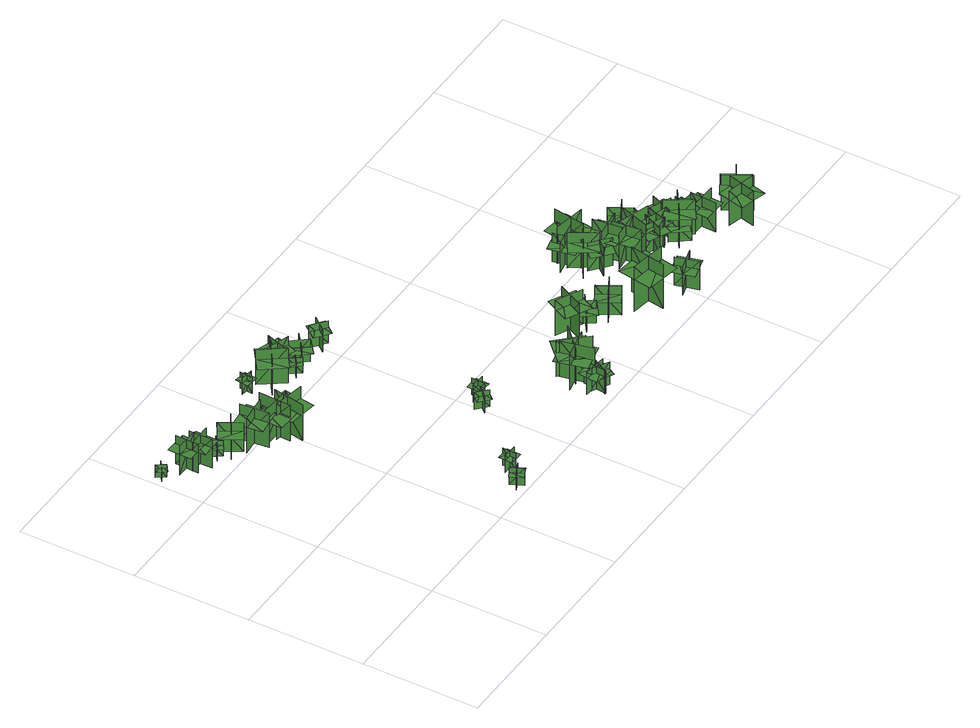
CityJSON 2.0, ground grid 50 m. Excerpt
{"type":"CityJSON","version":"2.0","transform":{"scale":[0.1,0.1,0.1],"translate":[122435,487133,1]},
"CityObjects":{
"tree1":{"type":"SolitaryVegetationObject","geometry":[{"type":"MultiSurface","lod":"1","boundaries":[[[0,1,2]],[[0,2,3]],[[4,5,6]],[[4,6,7]],[[8,9,10]],[[8,10,11]],[[8,11,12]],[[8,12,13]]]}]},
"tree2":{"type":"SolitaryVegetationObject","geometry":[{"type":"MultiSurface","lod":"1","boundaries":[[[14,15,16]],[[14,16,17]],[[18,19,20]],[[18,20,21]],[[22,23,24]],[[22,24,25]],[[22,25,26]],[[22,26,27]]]}]},
"tree3":{"type":"SolitaryVegetationObject","geometry":[{"type":"MultiSurface","lod":"1","boundaries":[[[28,29,30]],[[28,30,31]],[[32,33,34]],[[32,34,35]],[[36,37,38]],[[36,38,39]],[[36,39,40]],[[36,40,41]]]}]},
"tree4":{"type":"SolitaryVegetationObject","geometry":[{"type":"MultiSurface","lod":"1","boundaries":[[[42,43,44]],[[42,44,45]],[[46,47,48]],[[46,48,49]],[[50,51,52]],[[50,52,53]],[[50,53,54]],[[50,54,55]]]}]},
"tree5":{"type":"SolitaryVegetationObject","geometry":[{"type":"MultiSurface","lod":"1","boundaries":[[[56,57,58]],[[56,58,59]],[[60,61,62]],[[60,62,63]],[[64,65,66]],[[64,66,67]],[[64,67,68]],[[64,68,69]]]}]},
"tree6":{"type":"SolitaryVegetationObject","geometry":[{"type":"MultiSurface","lod":"1","boundaries":[[[70,71,72]],[[70,72,73]],[[74,75,76]],[[74,76,77]],[[78,79,80]],[[78,80,81]],[[78,81,82]],[[78,82,83]]]}]},
"tree7":{"type":"SolitaryVegetationObject","geometry":[{"type":"MultiSurface","lod":"1","boundaries":[[[84,85,86]],[[84,86,87]],[[88,89,90]],[[88,90,91]],[[92,93,94]],[[92,94,95]],[[92,95,96]],[[92,96,97]]]}]},
"tree8":{"type":"SolitaryVegetationObject","geometry":[{"type":"MultiSurface","lod":"1","boundaries":[[[98,99,100]],[[98,100,101]],[[102,103,104]],[[102,104,105]],[[106,107,108]],[[106,108,109]],[[106,109,110]],[[106,110,111]]]}]},
"tree9":{"type":"SolitaryVegetationObject","geometry":[{"type":"MultiSurface","lod":"1","boundaries":[[[112,113,114]],[[112,114,115]],[[116,117,118]],[[116,118,119]],[[120,121,122]],[[120,122,123]],[[120,123,124]],[[120,124,125]]]}]},
"tree10":{"type":"SolitaryVegetationObject","geometry":[{"type":"MultiSurface","lod":"1","boundaries":[[[126,127,128]],[[126,128,129]],[[130,131,132]],[[130,132,133]],[[134,135,136]],[[134,136,137]],[[134,137,138]],[[134,138,139]]]}]},
"tree11":{"type":"SolitaryVegetationObject","geometry":[{"type":"MultiSurface","lod":"1","boundaries":[[[140,141,142]],[[140,142,143]],[[144,145,146]],[[144,146,147]],[[148,149,150]],[[148,150,151]],[[148,151,152]],[[148,152,153]]]}]},
"tree12":{"type":"SolitaryVegetationObject","geometry":[{"type":"MultiSurface","lod":"1","boundaries":[[[154,155,156]],[[154,156,157]],[[158,159,160]],[[158,160,161]],[[162,163,164]],[[162,164,165]],[[162,165,166]],[[162,166,167]]]}]},
"tree13":{"type":"SolitaryVegetationObject","geometry":[{"type":"MultiSurface","lod":"1","boundaries":[[[168,169,170]],[[168,170,171]],[[172,173,174]],[[172,174,175]],[[176,177,178]],[[176,178,179]],[[176,179,180]],[[176,180,181]]]}]},
"tree14":{"type":"SolitaryVegetationObject","geometry":[{"type":"MultiSurface","lod":"1","boundaries":[[[182,183,184]],[[182,184,185]],[[186,187,188]],[[186,188,189]],[[190,191,192]],[[190,192,193]],[[190,193,194]],[[190,194,195]]]}]},
"tree15":{"type":"SolitaryVegetationObject","geometry":[{"type":"MultiSurface","lod":"1","boundaries":[[[196,197,198]],[[196,198,199]],[[200,201,202]],[[200,202,203]],[[204,205,206]],[[204,206,207]],[[204,207,208]],[[204,208,209]]]}]},
"tree16":{"type":"SolitaryVegetationObject","geometry":[{"type":"MultiSurface","lod":"1","boundaries":[[[210,211,212]],[[210,212,213]],[[214,215,216]],[[214,216,217]],[[218,219,220]],[[218,220,221]],[[218,221,222]],[[218,222,223]]]}]},
"tree17":{"type":"SolitaryVegetationObject","geometry":[{"type":"MultiSurface","lod":"1","boundaries":[[[224,225,226]],[[224,226,227]],[[228,229,230]],[[228,230,231]],[[232,233,234]],[[232,234,235]],[[232,235,236]],[[232,236,237]]]}]},
"tree18":{"type":"SolitaryVegetationObject","geometry":[{"type":"MultiSurface","lod":"1","boundaries":[[[238,239,240]],[[238,240,241]],[[242,243,244]],[[242,244,245]],[[246,247,248]],[[246,248,249]],[[246,249,250]],[[246,250,251]]]}]},
"tree19":{"type":"SolitaryVegetationObject","geometry":[{"type":"MultiSurface","lod":"1","boundaries":[[[252,253,254]],[[252,254,255]],[[256,257,258]],[[256,258,259]],[[260,261,262]],[[260,262,263]],[[260,263,264]],[[260,264,265]]]}]},
"tree20":{"type":"SolitaryVegetationObject","geometry":[{"type":"MultiSurface","lod":"1","boundaries":[[[266,267,268]],[[266,268,269]],[[270,271,272]],[[270,272,273]],[[274,275,276]],[[274,276,277]],[[274,277,278]],[[274,278,279]]]}]},
"tree21":{"type":"SolitaryVegetationObject","geometry":[{"type":"MultiSurface","lod":"1","boundaries":[[[280,281,282]],[[280,282,283]],[[284,285,286]],[[284,286,287]],[[288,289,290]],[[288,290,291]],[[288,289,292]],[[288,292,293]]]}]},
"tree22":{"type":"SolitaryVegetationObject","geometry":[{"type":"MultiSurface","lod":"1","boundaries":[[[294,295,296]],[[294,296,297]],[[298,299,300]],[[298,300,301]],[[302,303,304]],[[302,304,305]],[[302,305,306]],[[302,306,307]]]}]},
"tree23":{"type":"SolitaryVegetationObject","geometry":[{"type":"MultiSurface","lod":"1","boundaries":[[[308,309,310]],[[308,310,311]],[[312,313,314]],[[312,314,315]],[[316,317,318]],[[316,318,319]],[[316,319,320]],[[316,320,321]]]}]},
"tree24":{"type":"SolitaryVegetationObject","geometry":[{"type":"MultiSurface","lod":"1","boundaries":[[[322,323,324]],[[322,324,325]],[[326,327,328]],[[326,328,329]],[[330,331,332]],[[330,332,333]],[[330,333,334]],[[330,334,335]]]}]},
"tree25":{"type":"SolitaryVegetationObject","geometry":[{"type":"MultiSurface","lod":"1","boundaries":[[[336,337,338]],[[336,338,339]],[[340,341,342]],[[340,342,343]],[[344,345,346]],[[344,346,347]],[[344,347,348]],[[344,348,349]]]}]},
"tree26":{"type":"SolitaryVegetationObject","geometry":[{"type":"MultiSurface","lod":"1","boundaries":[[[350,351,352]],[[350,352,353]],[[354,355,356]],[[354,356,357]],[[358,359,360]],[[358,360,361]],[[358,361,362]],[[358,362,363]]]}]},
"tree27":{"type":"SolitaryVegetationObject","geometry":[{"type":"MultiSurface","lod":"1","boundaries":[[[364,365,366]],[[364,366,367]],[[368,369,370]],[[368,370,371]],[[372,373,374]],[[372,374,375]],[[372,375,376]],[[372,376,377]]]}]},
"tree28":{"type":"SolitaryVegetationObject","geometry":[{"type":"MultiSurface","lod":"1","boundaries":[[[378,379,380]],[[378,380,381]],[[382,383,384]],[[382,384,385]],[[386,387,388]],[[386,388,389]],[[386,389,390]],[[386,390,391]]]}]},
"tree29":{"type":"SolitaryVegetationObject","geometry":[{"type":"MultiSurface","lod":"1","boundaries":[[[392,393,394]],[[392,394,395]],[[396,397,398]],[[396,398,399]],[[400,401,402]],[[400,402,403]],[[400,403,404]],[[400,404,405]]]}]},
"tree30":{"type":"SolitaryVegetationObject","geometry":[{"type":"MultiSurface","lod":"1","boundaries":[[[406,407,408]],[[406,408,409]],[[410,411,412]],[[410,412,413]],[[414,415,416]],[[414,416,417]],[[414,417,418]],[[414,418,419]]]}]},
"tree31":{"type":"SolitaryVegetationObject","geometry":[{"type":"MultiSurface","lod":"1","boundaries":[[[420,421,422]],[[420,422,423]],[[424,425,426]],[[424,426,427]],[[428,429,430]],[[428,430,431]],[[428,431,432]],[[428,432,433]]]}]},
"tree32":{"type":"SolitaryVegetationObject","geometry":[{"type":"MultiSurface","lod":"1","boundaries":[[[434,435,436]],[[434,436,437]],[[438,439,440]],[[438,440,441]],[[442,443,444]],[[442,444,445]],[[442,445,446]],[[442,446,447]]]}]},
"tree33":{"type":"SolitaryVegetationObject","geometry":[{"type":"MultiSurface","lod":"1","boundaries":[[[448,449,450]],[[448,450,451]],[[452,453,454]],[[452,454,455]],[[456,457,458]],[[456,458,459]],[[456,459,460]],[[456,460,461]]]}]},
"tree34":{"type":"SolitaryVegetationObject","geometry":[{"type":"MultiSurface","lod":"1","boundaries":[[[462,463,464]],[[462,464,465]],[[466,467,468]],[[466,468,469]],[[470,471,472]],[[470,472,473]],[[470,473,474]],[[470,474,475]]]}]},
"tree35":{"type":"SolitaryVegetationObject","geometry":[{"type":"MultiSurface","lod":"1","boundaries":[[[476,477,478]],[[476,478,479]],[[480,481,482]],[[480,482,483]],[[484,485,486]],[[484,486,487]],[[484,487,488]],[[484,488,489]]]}]},
"tree36":{"type":"SolitaryVegetationObject","geometry":[{"type":"MultiSurface","lod":"1","boundaries":[[[490,491,492]],[[490,492,493]],[[494,495,496]],[[494,496,497]],[[498,499,500]],[[498,500,501]],[[498,501,502]],[[498,502,503]]]}]},
"tree37":{"type":"SolitaryVegetationObject","geometry":[{"type":"MultiSurface","lod":"1","boundaries":[[[504,505,506]],[[504,506,507]],[[508,509,510]],[[508,510,511]],[[512,513,514]],[[512,514,515]],[[512,515,516]],[[512,516,517]]]}]},
"tree38":{"type":"SolitaryVegetationObject","geometry":[{"type":"MultiSurface","lod":"1","boundaries":[[[518,519,520]],[[518,520,521]],[[522,523,524]],[[522,524,525]],[[526,527,528]],[[526,528,529]],[[526,529,530]],[[526,530,531]]]}]},
"tree39":{"type":"SolitaryVegetationObject","geometry":[{"type":"MultiSurface","lod":"1","boundaries":[[[532,533,534]],[[532,534,535]],[[536,537,538]],[[536,538,539]],[[540,541,542]],[[540,542,543]],[[540,543,544]],[[540,544,545]]]}]},
"tree40":{"type":"SolitaryVegetationObject","geometry":[{"type":"MultiSurface","lod":"1","boundaries":[[[546,547,548]],[[546,548,549]],[[550,551,552]],[[550,552,553]],[[554,555,556]],[[554,556,557]],[[554,557,558]],[[554,558,559]]]}]},
"tree41":{"type":"SolitaryVegetationObject","geometry":[{"type":"MultiSurface","lod":"1","boundaries":[[[560,561,562]],[[560,562,563]],[[564,565,566]],[[564,566,567]],[[568,569,570]],[[568,570,571]],[[568,571,572]],[[568,572,573]]]}]},
"tree42":{"type":"SolitaryVegetationObject","geometry":[{"type":"MultiSurface","lod":"1","boundaries":[[[574,575,576]],[[574,576,577]],[[578,579,580]],[[578,580,581]],[[582,583,584]],[[582,584,585]],[[582,585,586]],[[582,586,587]]]}]},
"tree43":{"type":"SolitaryVegetationObject","geometry":[{"type":"MultiSurface","lod":"1","boundaries":[[[588,589,590]],[[588,590,591]],[[592,593,594]],[[592,594,595]],[[596,597,598]],[[596,598,599]],[[596,599,600]],[[596,600,601]]]}]},
"tree44":{"type":"SolitaryVegetationObject","geometry":[{"type":"MultiSurface","lod":"1","boundaries":[[[602,603,604]],[[602,604,605]],[[606,607,608]],[[606,608,609]],[[610,611,612]],[[610,612,613]],[[610,613,614]],[[610,614,615]]]}]},
"tree45":{"type":"SolitaryVegetationObject","geometry":[{"type":"MultiSurface","lod":"1","boundaries":[[[616,617,618]],[[616,618,619]],[[620,621,622]],[[620,622,623]],[[624,625,626]],[[624,626,627]],[[624,627,628]],[[624,628,629]]]}]},
"tree46":{"type":"SolitaryVegetationObject","geometry":[{"type":"MultiSurface","lod":"1","boundaries":[[[630,631,632]],[[630,632,633]],[[634,635,636]],[[634,636,637]],[[638,639,640]],[[638,640,641]],[[638,641,642]],[[638,642,643]]]}]},
"tree47":{"type":"SolitaryVegetationObject","geometry":[{"type":"MultiSurface","lod":"1","boundaries":[[[644,645,646]],[[644,646,647]],[[648,649,650]],[[648,650,651]],[[652,653,654]],[[652,654,655]],[[652,655,656]],[[652,656,657]]]}]}
},
"vertices":[
[46,1186,14],[21,1222,14],[21,1222,75],[46,1186,75],[51,1215,14],[15,1189,14],[15,1189,75],[51,1215,75],[51,1215,58],[39,1233,58],[3,1207,58],[15,1189,58],[28,1171,58],[64,1197,58],
[126,1195,18],[123,1095,18],[123,1095,156],[126,1195,156],[78,1149,18],[177,1146,18],[177,1146,156],[78,1149,156],[78,1149,117],[76,1100,117],[176,1097,117],[177,1146,117],[179,1196,117],[79,1199,117],
[222,1119,16],[123,1119,16],[123,1119,155],[222,1119,155],[176,1166,16],[176,1066,16],[176,1066,155],[176,1166,155],[176,1166,116],[126,1166,116],[126,1067,116],[176,1066,116],[225,1066,116],[226,1166,116],
[219,1071,18],[263,1104,18],[263,1104,95],[219,1071,95],[255,1066,18],[222,1110,18],[222,1110,95],[255,1066,95],[255,1066,74],[277,1083,74],[244,1127,74],[222,1110,74],[200,1093,74],[233,1049,74],
[256,1032,16],[341,1084,16],[341,1084,154],[256,1032,154],[321,1016,16],[269,1101,16],[269,1101,154],[321,1016,154],[321,1016,115],[363,1042,115],[311,1127,115],[269,1101,115],[226,1075,115],[278,990,115],
[441,1015,14],[320,1002,14],[320,1002,183],[441,1015,183],[378,1067,14],[391,946,14],[391,946,183],[378,1067,183],[378,1067,136],[318,1060,136],[331,939,136],[391,946,136],[452,952,136],[439,1073,136],
[719,59,4],[666,34,4],[666,34,86],[719,59,86],[682,73,4],[707,20,4],[707,20,86],[682,73,86],[682,73,63],[656,60,63],[681,7,63],[707,20,63],[734,32,63],[709,86,63],
[473,1039,12],[467,900,12],[467,900,184],[473,1039,184],[392,964,12],[530,958,12],[530,958,184],[392,964,184],[463,1031,129],[399,1032,129],[395,894,129],[459,892,129],[523,891,129],[527,1029,129],
[495,862,12],[518,998,12],[518,998,184],[495,862,184],[585,925,12],[448,949,12],[448,949,184],[585,925,184],[506,869,129],[569,859,129],[590,996,129],[527,1005,129],[464,1015,129],[443,878,129],
[767,95,1],[769,154,1],[769,154,83],[767,95,83],[796,121,1],[737,124,1],[737,124,83],[796,121,83],[796,121,60],[797,151,60],[738,153,60],[737,124,60],[736,94,60],[795,92,60],
[603,1192,17],[658,1186,17],[658,1186,93],[603,1192,93],[627,1163,17],[632,1218,17],[632,1218,93],[627,1163,93],[627,1163,72],[654,1160,72],[660,1215,72],[632,1218,72],[605,1221,72],[599,1166,72],
[764,1169,11],[665,1098,11],[665,1098,180],[764,1169,180],[684,1183,11],[755,1084,11],[755,1084,180],[684,1183,180],[684,1183,133],[635,1147,133],[706,1048,133],[755,1084,133],[805,1119,133],[734,1218,133],
[1037,373,0],[993,413,0],[993,413,82],[1037,373,82],[1035,413,0],[995,369,0],[995,369,82],[1035,413,82],[1035,413,59],[1013,432,59],[973,389,59],[995,369,59],[1017,349,59],[1057,393,59],
[792,1071,14],[836,1104,14],[836,1104,91],[792,1071,91],[829,1065,14],[795,1109,14],[795,1109,91],[829,1065,91],[829,1065,70],[851,1082,70],[817,1126,70],[795,1109,70],[773,1093,70],[807,1049,70],
[749,1169,13],[843,1137,13],[843,1137,152],[749,1169,152],[778,1109,13],[810,1203,13],[810,1203,152],[778,1109,152],[778,1109,113],[825,1093,113],[857,1188,113],[810,1203,113],[763,1219,113],[731,1125,113],
[1081,433,7],[1022,436,7],[1022,436,89],[1081,433,89],[1055,462,7],[1052,403,7],[1052,403,89],[1055,462,89],[1055,462,66],[1025,463,66],[1023,404,66],[1052,403,66],[1082,402,66],[1084,461,66],
[848,1144,13],[902,1075,13],[902,1075,123],[848,1144,123],[839,1075,13],[908,1129,13],[908,1129,123],[839,1075,123],[846,1136,88],[814,1111,88],[870,1042,88],[901,1067,88],[933,1093,88],[878,1162,88],
[838,1172,16],[893,1174,16],[893,1174,93],[838,1172,93],[865,1147,16],[863,1202,16],[863,1202,93],[865,1147,93],[865,1147,71],[892,1148,71],[891,1203,71],[863,1202,71],[836,1201,71],[837,1146,71],
[1029,1074,13],[969,1122,13],[969,1122,121],[1029,1074,121],[1024,1125,13],[975,1065,13],[975,1065,121],[1024,1125,121],[1024,1125,91],[993,1149,91],[945,1089,91],[975,1065,91],[1005,1041,91],[1054,1101,91],
[1321,37,7],[1332,137,7],[1332,137,115],[1321,37,115],[1376,83,7],[1277,94,7],[1277,94,115],[1376,83,115],[1372,83,85],[1377,127,85],[1286,137,85],[1281,93,85],[1276,50,85],[1367,40,85],
[1303,93,5],[1375,53,5],[1375,53,115],[1303,93,115],[1319,39,5],[1359,111,5],[1359,111,115],[1319,39,115],[1302,90,78],[1374,51,78],[1394,87,78],[1322,127,78],[1358,22,78],[1286,61,78],
[1350,103,2],[1320,238,2],[1320,238,175],[1350,103,175],[1409,196,2],[1274,165,2],[1274,165,175],[1409,196,175],[1358,113,119],[1420,128,119],[1387,263,119],[1325,248,119],[1263,233,119],[1296,98,119],
[1408,147,5],[1312,247,5],[1312,247,177],[1408,147,177],[1411,257,5],[1311,161,5],[1311,161,177],[1411,257,177],[1409,160,121],[1455,205,121],[1357,303,121],[1312,258,121],[1267,213,121],[1364,115,121],
[1617,315,13],[1508,370,13],[1508,370,182],[1617,315,182],[1592,392,13],[1537,284,13],[1537,284,182],[1592,392,182],[1592,392,135],[1538,420,135],[1483,311,135],[1537,284,135],[1591,256,135],[1646,365,135],
[1595,347,15],[1647,276,15],[1647,276,125],[1595,347,125],[1584,278,15],[1655,330,15],[1655,330,125],[1584,278,125],[1593,339,89],[1560,314,89],[1614,244,89],[1646,269,89],[1678,293,89],[1625,363,89],
[1674,238,14],[1760,287,14],[1760,287,152],[1674,238,152],[1737,219,14],[1688,306,14],[1688,306,152],[1737,219,152],[1737,219,114],[1781,244,114],[1732,331,114],[1688,306,114],[1645,282,114],[1694,195,114],
[1850,105,13],[1874,258,13],[1874,258,229],[1850,105,229],[1934,165,13],[1781,189,13],[1781,189,229],[1934,165,229],[1934,165,168],[1946,241,168],[1793,265,168],[1781,189,168],[1769,112,168],[1922,88,168],
[1983,138,18],[2010,42,18],[2010,42,156],[1983,138,156],[1950,81,18],[2046,107,18],[2046,107,156],[1950,81,156],[1950,81,118],[1963,33,118],[2059,59,118],[2046,107,118],[2033,155,118],[1937,129,118],
[1948,518,13],[1846,452,13],[1846,452,182],[1948,518,182],[1869,536,13],[1935,433,13],[1935,433,182],[1869,536,182],[1869,536,135],[1818,503,135],[1883,401,135],[1935,433,135],[1986,466,135],[1920,569,135],
[1890,459,15],[1966,395,15],[1966,395,153],[1890,459,153],[1895,393,15],[1959,469,15],[1959,469,153],[1895,393,153],[1895,393,114],[1933,361,114],[1997,437,114],[1959,469,114],[1921,501,114],[1857,425,114],
[1896,492,11],[1873,603,11],[1873,603,152],[1896,492,152],[1946,567,11],[1835,545,11],[1835,545,152],[1946,567,152],[1902,500,107],[1953,512,107],[1929,622,107],[1878,611,107],[1827,600,107],[1851,489,107],
[1965,648,10],[1944,511,10],[1944,511,183],[1965,648,183],[1876,583,10],[2013,561,10],[2013,561,183],[1876,583,183],[1954,641,127],[1891,650,127],[1872,513,127],[1935,504,127],[1998,495,127],[2018,632,127],
[1937,426,15],[2058,443,15],[2058,443,184],[1937,426,184],[2002,377,15],[1985,497,15],[1985,497,184],[2002,377,184],[2002,377,136],[2062,385,136],[2045,506,136],[1985,497,136],[1924,488,136],[1942,368,136],
[2011,427,16],[2024,306,16],[2024,306,186],[2011,427,186],[1960,364,16],[2081,377,16],[2081,377,186],[1960,364,186],[1960,364,138],[1967,304,138],[2088,317,138],[2081,377,138],[2075,438,138],[1954,425,138],
[2053,422,16],[2071,474,16],[2071,474,93],[2053,422,93],[2086,438,16],[2034,456,16],[2034,456,93],[2086,438,93],[2086,438,71],[2095,464,71],[2043,482,71],[2034,456,71],[2025,430,71],[2077,412,71],
[2055,306,16],[2100,437,16],[2100,437,188],[2055,306,188],[2154,355,16],[2023,399,16],[2023,399,188],[2154,355,188],[2067,311,133],[2128,291,133],[2170,423,133],[2109,443,133],[2048,462,133],[2006,330,133],
[2074,330,18],[2164,288,18],[2164,288,157],[2074,330,157],[2096,268,18],[2139,358,18],[2139,358,157],[2096,268,157],[2096,268,118],[2141,247,118],[2184,337,118],[2139,358,118],[2093,379,118],[2051,289,118],
[2156,372,18],[2136,423,18],[2136,423,95],[2156,372,95],[2171,405,18],[2119,385,18],[2119,385,95],[2171,405,95],[2171,405,73],[2161,431,73],[2109,411,73],[2119,385,73],[2130,359,73],[2181,380,73],
[2120,339,19],[2216,313,19],[2216,313,158],[2120,339,158],[2152,282,19],[2179,378,19],[2179,378,158],[2152,282,158],[2152,282,119],[2200,268,119],[2227,364,119],[2179,378,119],[2131,391,119],[2104,295,119],
[2154,418,13],[2106,505,13],[2106,505,152],[2154,418,152],[2173,482,13],[2086,434,13],[2086,434,152],[2173,482,152],[2173,482,113],[2148,526,113],[2061,477,113],[2086,434,113],[2110,390,113],[2197,438,113],
[2237,214,22],[2185,285,22],[2185,285,132],[2237,214,132],[2247,283,22],[2176,231,22],[2176,231,132],[2247,283,132],[2238,222,96],[2271,247,96],[2218,317,96],[2185,292,96],[2153,268,96],[2206,198,96],
[2290,308,20],[2189,240,20],[2189,240,189],[2290,308,189],[2211,324,20],[2278,223,20],[2278,223,189],[2211,324,189],[2211,324,142],[2160,290,142],[2228,189,142],[2278,223,142],[2329,257,142],[2261,358,142],
[2272,327,18],[2180,364,18],[2180,364,156],[2272,327,156],[2247,388,18],[2210,295,18],[2210,295,156],[2247,388,156],[2247,388,118],[2200,406,118],[2163,314,118],[2210,295,118],[2256,277,118],[2293,369,118],
[2326,162,22],[2330,275,22],[2330,275,163],[2326,162,163],[2392,223,22],[2279,227,22],[2279,227,163],[2392,223,163],[2334,169,118],[2386,167,118],[2389,280,118],[2337,282,118],[2285,283,118],[2282,170,118],
[2308,244,20],[2315,332,20],[2315,332,130],[2308,244,130],[2361,290,20],[2273,296,20],[2273,296,130],[2361,290,130],[2315,249,94],[2355,247,94],[2361,334,94],[2320,337,94],[2279,339,94],[2274,252,94],
[2495,105,29],[2377,134,29],[2377,134,198],[2495,105,198],[2453,175,29],[2424,57,29],[2424,57,198],[2453,175,198],[2453,175,150],[2394,189,150],[2365,71,150],[2424,57,150],[2483,42,150],[2512,160,150],
[2441,208,27],[2503,103,27],[2503,103,196],[2441,208,196],[2421,129,27],[2525,192,27],[2525,192,196],[2421,129,196],[2421,129,149],[2452,77,149],[2556,139,149],[2525,192,149],[2494,244,149],[2389,182,149]
]}
